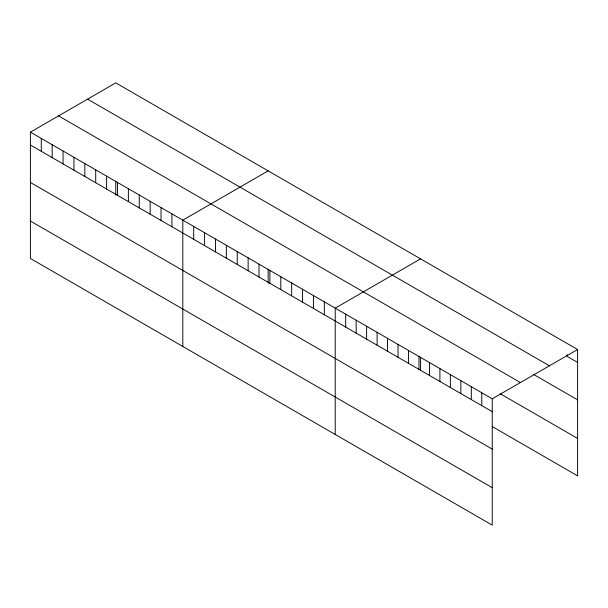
<?xml version="1.0" encoding="UTF-8"?>
<svg xmlns="http://www.w3.org/2000/svg" width="608" height="608" viewBox="0 0 608 608"><rect width="100%" height="100%" fill="white"/><g stroke="black" fill="none" stroke-linecap="round" stroke-linejoin="round"><path stroke-width="0.91" d="M30.4 132.156L492.252 398.802L492.252 525.122L30.4 258.476L30.4 132.156L115.748 82.878L577.6 349.524L577.6 475.844L492.237 426.565M268.158 170.871L182.81 220.149L182.81 346.469M420.569 258.864L335.221 308.142L335.221 434.462M492.252 398.802L577.6 349.524M577.6 362.406L567.135 356.364L567.135 354.525M87.582 99.142L549.434 365.788M533.307 374.27L577.6 399.844M58.566 115.892L520.418 382.538M500.293 393.779L577.6 438.414M30.4 145.038L492.252 411.684M30.4 182.468L492.252 449.114M30.4 221.038L492.252 487.684M481.779 392.76L481.779 405.642M471.314 386.711L471.314 399.593M460.841 380.669L460.841 393.551M450.376 374.627L450.376 387.509M439.911 368.577L439.911 381.467M429.438 362.535L429.438 375.417M420.569 357.109L420.569 370.211M418.973 356.493L418.973 369.375M408.5 350.451L408.5 363.333M398.035 344.402L398.035 357.284M387.562 338.36L387.562 351.242M377.097 332.318L377.097 345.2M366.624 326.276L366.624 339.158M356.159 320.226L356.159 333.108M345.694 314.184L345.694 327.066M324.338 301.857L324.338 314.739M313.447 295.572L313.447 308.454M302.564 289.286L302.564 302.168M291.673 283.001L291.673 295.883M280.79 276.716L280.79 289.598M269.899 270.431L269.899 283.313M268.158 269.116L268.158 283.153M259.016 264.146L259.016 277.028M248.132 257.86L248.132 270.742M237.242 251.575L237.242 264.457M226.358 245.29L226.358 258.172M215.468 239.005L215.468 251.887M204.584 232.72L204.584 245.602M193.694 226.434L193.694 239.316M171.927 213.864L171.927 226.746M161.036 207.579L161.036 220.461M150.153 201.294L150.153 214.176M139.262 195.008L139.262 207.89M128.379 188.723L128.379 201.605M117.488 182.438L117.488 195.32M115.748 181.123L115.748 195.16M106.605 176.153L106.605 189.035M95.722 169.868L95.722 182.75M84.831 163.582L84.831 176.464M73.948 157.297L73.948 170.179M63.057 151.012L63.057 163.894M52.174 144.727L52.174 157.609M41.283 138.442L41.283 151.324"/></g></svg>
